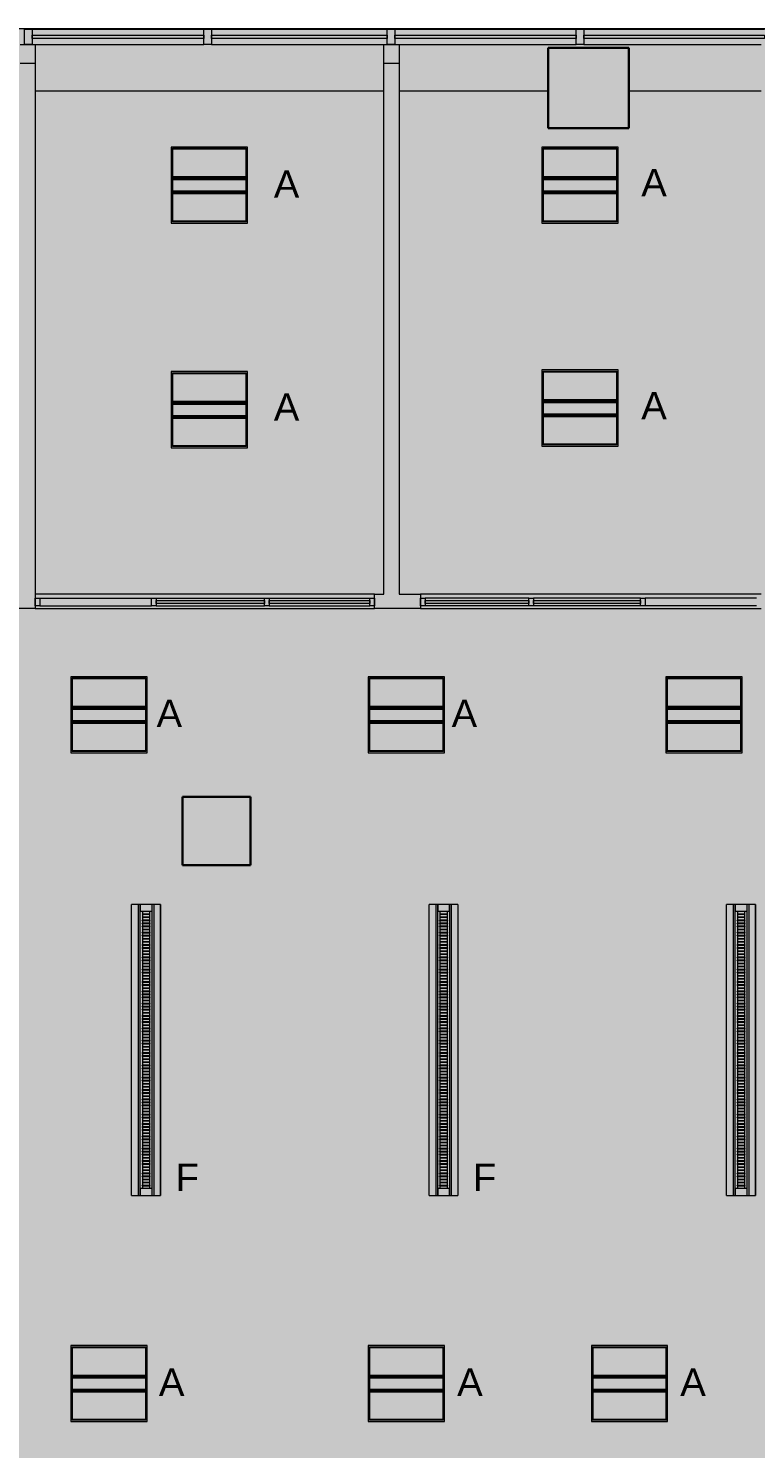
# Model space of a CAD drawing. Header units: inches. Extents: x -1196 to 1003, y -7097 to -4899.
# Drawn here: x -516.8 to -282.1, y -5357.7 to -4899 of the extents above; entities that cross this region are included whole.
import ezdxf

# ---------------------------------------------------------------- set-up
doc = ezdxf.new("R2010")
doc.units = ezdxf.units.IN
doc.header["$MEASUREMENT"] = 0
for name, color, linetype, lineweight in [('A-CLNG', 13, 'Continuous', 13), ('A-DETL-GENF', 92, 'Continuous', 9), ('A-FLOR', 192, 'Continuous', 13), ('A-GLAZ-CURT', 52, 'Continuous', 9), ('A-GLAZ-CWMG', 51, 'Continuous', 9), ('A-WALL', 113, 'Continuous', 9), ('E-LITE-EQPM', 33, 'Continuous', 9), ('E-LITE-EQPM-IDEN', 33, 'Continuous', 9), ('S-COLS', 52, 'Continuous', 9)]:
    doc.layers.add(name, color=color, linetype=linetype, lineweight=lineweight)
doc.styles.add('Arial', font='arial.ttf', dxfattribs={"height": 8.851796})

# ---------------------------------------------------------------- blocks, each defined once
blk = doc.blocks.new('Concrete-Rectangular-Column - 24 X 24-5087837-FIRST FLOOR RCP')
at = {"layer": 'S-COLS', "lineweight": 30}
for p, q in [((-11, 11), (11, 11)), ((-11, -11), (-11, 11)), ((11, 11), (11, -11)), ((11, -11), (-11, -11))]:
    blk.add_line(p, q, dxfattribs=at)
blk = doc.blocks.new('Concrete-Rectangular-Column - 24 X 22-5089889-FIRST FLOOR RCP')
at = {"layer": 'S-COLS', "lineweight": 30}
for p, q in [((-13, 13), (13, 13)), ((-13, -13), (-13, 13)), ((13, 13), (13, -13)), ((13, -13), (-13, -13))]:
    blk.add_line(p, q, dxfattribs=at)
blk = doc.blocks.new('System Panel - Glazed-5271097-FIRST FLOOR RCP')
at = {"layer": 'A-GLAZ-CURT', "lineweight": 13}
for p, q in [((-27.68, -0.5), (-27.68, 0.5)), ((-27.68, 0.5), (27.68, 0.5)), ((27.68, 0.5), (27.68, -0.5)), ((27.68, -0.5), (-27.68, -0.5))]:
    blk.add_line(p, q, dxfattribs=at)
blk = doc.blocks.new('System Panel - Glazed-5271098-FIRST FLOOR RCP')
at = {"layer": 'A-GLAZ-CURT', "lineweight": 13}
for p, q in [((-28.32, -0.5), (-28.32, 0.5)), ((-28.32, 0.5), (28.32, 0.5)), ((28.32, 0.5), (28.32, -0.5)), ((28.32, -0.5), (-28.32, -0.5))]:
    blk.add_line(p, q, dxfattribs=at)
blk = doc.blocks.new('Rectangular Mullion - 2_5_ x 5_ rectangular-4899315-FIRST FLOOR RCP')
at = {"layer": 'A-GLAZ-CWMG'}
for p, q in [((-515.53, -4899.28), (-460.16, -4899.28)), ((-514.6, -4904.28), (-460.16, -4904.28))]:
    blk.add_line(p, q, dxfattribs=at)
blk = doc.blocks.new('System Panel - Glazed-5271094-FIRST FLOOR RCP')
at = {"layer": 'A-GLAZ-CURT', "lineweight": 13}
for p, q in [((-29.25, -0.5), (-29.25, 0.5)), ((-29.25, 0.5), (29.25, 0.5)), ((29.25, 0.5), (29.25, -0.5)), ((29.25, -0.5), (-29.25, -0.5))]:
    blk.add_line(p, q, dxfattribs=at)
blk = doc.blocks.new('Rectangular Mullion - 2_5_ x 5_ rectangular-4899317-FIRST FLOOR RCP')
at = {"layer": 'A-GLAZ-CWMG'}
for p, q in [((-457.66, -4899.28), (-401.01, -4899.28)), ((-457.66, -4904.28), (-402.03, -4904.28))]:
    blk.add_line(p, q, dxfattribs=at)
blk = doc.blocks.new('System Panel - Glazed-5271095-FIRST FLOOR RCP')
at = {"layer": 'A-GLAZ-CURT', "lineweight": 13}
for p, q in [((-29.125, -0.5), (-29.125, 0.5)), ((-29.125, 0.5), (29.125, 0.5)), ((29.125, 0.5), (29.125, -0.5)), ((29.125, -0.5), (-29.125, -0.5))]:
    blk.add_line(p, q, dxfattribs=at)
blk = doc.blocks.new('Rectangular Mullion - 2_5_ x 5_ rectangular-V18-FIRST FLOOR RCP')
at = {"layer": 'A-GLAZ-CWMG'}
for p, q in [((-398.51, -4899.28), (-340.01, -4899.28)), ((-397.15, -4904.28), (-340.01, -4904.28))]:
    blk.add_line(p, q, dxfattribs=at)
blk = doc.blocks.new('Rectangular Mullion - 2_5_ x 5_ rectangular-V19-FIRST FLOOR RCP')
at = {"layer": 'A-GLAZ-CWMG'}
for p, q in [((-337.51, -4899.28), (-279.26, -4899.28)), ((-337.51, -4904.28), (-280.29, -4904.28))]:
    blk.add_line(p, q, dxfattribs=at)
blk = doc.blocks.new('Rectangular Mullion - 2_5_ x 5_ rectangular-5269403-FIRST FLOOR RCP')
at = {"layer": 'A-GLAZ-CWMG', "lineweight": 20}
for p, q in [((1.25, 2.5), (-1.25, 2.5)), ((-1.25, 2.5), (-1.25, -2.5)), ((1.25, -2.5), (1.25, 2.5)), ((-1.25, -2.5), (1.25, -2.5))]:
    blk.add_line(p, q, dxfattribs=at)
blk = doc.blocks.new('System Panel - Glazed-5262812-FIRST FLOOR RCP')
at = {"layer": 'A-GLAZ-CURT', "lineweight": 13}
for p, q in [((-17.25, -0.5), (-17.25, 0.5)), ((-17.25, 0.5), (17.25, 0.5)), ((17.25, 0.5), (17.25, -0.5)), ((17.25, -0.5), (-17.25, -0.5))]:
    blk.add_line(p, q, dxfattribs=at)
blk = doc.blocks.new('System Panel - Glazed-4926769-FIRST FLOOR RCP')
at = {"layer": 'A-GLAZ-CURT', "lineweight": 13}
for p, q in [((-16.75, -0.5), (-16.75, 0.5)), ((-16.75, 0.5), (16.75, 0.5)), ((16.75, 0.5), (16.75, -0.5)), ((16.75, -0.5), (-16.75, -0.5))]:
    blk.add_line(p, q, dxfattribs=at)
blk = doc.blocks.new('Rectangular Mullion - 1_5_ x 2_5_ rectangular-5299765-FIRST FLOOR RCP')
at = {"layer": 'A-GLAZ-CWMG', "lineweight": 20}
for p, q in [((0.75, 1.25), (-0.75, 1.25)), ((-0.75, 1.25), (-0.75, -1.25)), ((0.75, -1.25), (0.75, 1.25)), ((-0.75, -1.25), (0.75, -1.25))]:
    blk.add_line(p, q, dxfattribs=at)
blk = doc.blocks.new('Rectangular Mullion - 1_5_ x 2_5_ rectangular-4926765-FIRST FLOOR RCP')
at = {"layer": 'A-GLAZ-CWMG'}
for p, q in [((-355.29, -5083.05), (-388.79, -5083.05)), ((-355.29, -5085.55), (-388.79, -5085.55))]:
    blk.add_line(p, q, dxfattribs=at)
blk = doc.blocks.new('Rectangular Mullion - 1_5_ x 2_5_ rectangular-4944608-FIRST FLOOR RCP')
at = {"layer": 'A-GLAZ-CWMG'}
for p, q in [((-319.29, -5083.05), (-353.79, -5083.05)), ((-319.29, -5085.55), (-353.79, -5085.55))]:
    blk.add_line(p, q, dxfattribs=at)
blk = doc.blocks.new('Rectangular Mullion - 1_5_ x 2_5_ rectangular-5258732-FIRST FLOOR RCP')
at = {"layer": 'A-GLAZ-CWMG'}
for p, q in [((-281.79, -5083.05), (-317.79, -5083.05)), ((-281.79, -5085.55), (-317.79, -5085.55))]:
    blk.add_line(p, q, dxfattribs=at)
blk = doc.blocks.new('Rectangular Mullion - 1_5_ x 2_5_ rectangular-5299768-FIRST FLOOR RCP')
at = {"layer": 'A-GLAZ-CWMG', "lineweight": 20}
for p, q in [((0, 1.25), (-1.5, 1.25)), ((-1.5, 1.25), (-1.5, -1.25)), ((0, -1.25), (0, 1.25)), ((-1.5, -1.25), (0, -1.25))]:
    blk.add_line(p, q, dxfattribs=at)
blk = doc.blocks.new('System Panel - Glazed-5262893-FIRST FLOOR RCP')
at = {"layer": 'A-GLAZ-CURT', "lineweight": 13}
for p, q in [((-17.5, -0.5), (-17.5, 0.5)), ((-17.5, 0.5), (17.5, 0.5)), ((17.5, 0.5), (17.5, -0.5)), ((17.5, -0.5), (-17.5, -0.5))]:
    blk.add_line(p, q, dxfattribs=at)
blk = doc.blocks.new('System Panel - Glazed-4931977-FIRST FLOOR RCP')
at = {"layer": 'A-GLAZ-CURT', "lineweight": 13}
for p, q in [((-16.25, -0.5), (-16.25, 0.5)), ((-16.25, 0.5), (16.25, 0.5)), ((16.25, 0.5), (16.25, -0.5)), ((16.25, -0.5), (-16.25, -0.5))]:
    blk.add_line(p, q, dxfattribs=at)
blk = doc.blocks.new('Rectangular Mullion - 1_5_ x 2_5_ rectangular-5299773-FIRST FLOOR RCP')
at = {"layer": 'A-GLAZ-CWMG', "lineweight": 20}
for p, q in [((-1.5, 1.25), (0, 1.25)), ((-1.5, -1.25), (-1.5, 1.25)), ((0, 1.25), (0, -1.25)), ((0, -1.25), (-1.5, -1.25))]:
    blk.add_line(p, q, dxfattribs=at)
blk = doc.blocks.new('Rectangular Mullion - 1_5_ x 2_5_ rectangular-5299771-FIRST FLOOR RCP')
at = {"layer": 'A-GLAZ-CWMG', "lineweight": 20}
for p, q in [((0.75, 1.25), (-0.75, 1.25)), ((-0.75, 1.25), (-0.75, -1.25)), ((0.75, -1.25), (0.75, 1.25)), ((-0.75, -1.25), (0.75, -1.25))]:
    blk.add_line(p, q, dxfattribs=at)
blk = doc.blocks.new('Rectangular Mullion - 1_5_ x 2_5_ rectangular-4931972-FIRST FLOOR RCP')
at = {"layer": 'A-GLAZ-CWMG'}
for p, q in [((-439.1, -5083.05), (-406.6, -5083.05)), ((-439.1, -5085.55), (-406.6, -5085.55))]:
    blk.add_line(p, q, dxfattribs=at)
blk = doc.blocks.new('Rectangular Mullion - 1_5_ x 2_5_ rectangular-5262890-FIRST FLOOR RCP')
at = {"layer": 'A-GLAZ-CWMG'}
for p, q in [((-475.6, -5083.05), (-440.6, -5083.05)), ((-475.6, -5085.55), (-440.6, -5085.55))]:
    blk.add_line(p, q, dxfattribs=at)
blk = doc.blocks.new('Rectangular Mullion - 1_5_ x 2_5_ rectangular-5258935-FIRST FLOOR RCP')
at = {"layer": 'A-GLAZ-CWMG'}
for p, q in [((-513.1, -5083.05), (-477.1, -5083.05)), ((-513.1, -5085.55), (-477.1, -5085.55))]:
    blk.add_line(p, q, dxfattribs=at)
blk = doc.blocks.new('Rectangular Mullion - 1_5_ x 2_5_ rectangular-5299774-FIRST FLOOR RCP')
at = {"layer": 'A-GLAZ-CWMG', "lineweight": 20}
for p, q in [((0, 1.25), (-1.5, 1.25)), ((-1.5, 1.25), (-1.5, -1.25)), ((0, -1.25), (0, 1.25)), ((-1.5, -1.25), (0, -1.25))]:
    blk.add_line(p, q, dxfattribs=at)
blk = doc.blocks.new('L-Recessed-Axis-Plano - 2 X 2-4550865-FIRST FLOOR RCP')
at = {"layer": 'E-LITE-EQPM'}
for p, q in [((11.91, 11.87), (-11.91, 11.87)), ((-11.91, 11.87), (-11.91, -11.88)), ((-11.88, -11.56), (-11.88, 11.56)), ((-11.88, 11.56), (11.87, 11.56)), ((11.87, 11.56), (11.87, -11.56)), ((11.91, -11.88), (11.91, 11.87)), ((-11.88, 2.74), (11.87, 2.74)), ((11.87, 2.51), (-11.88, 2.51)), ((-11.88, 2.3), (11.87, 2.3)), ((-11.88, 2.2), (11.87, 2.2)), ((-11.88, 1.83), (11.87, 1.83)), ((-11.88, -1.83), (11.87, -1.83)), ((-11.88, -2.2), (11.87, -2.2)), ((-11.88, -2.3), (11.87, -2.3)), ((-11.88, -2.51), (11.87, -2.51)), ((-11.88, -2.74), (11.87, -2.74)), ((-11.91, -11.88), (11.91, -11.88)), ((11.87, -11.56), (-11.88, -11.56))]:
    blk.add_line(p, q, dxfattribs=at)
blk = doc.blocks.new('L-Pendant-Axis-LT-Louver - L-Pendant-Axis-LT-Louver 2-5087436-FIRST FLOOR RCP')
at = {"layer": 'E-LITE-EQPM'}
for p, q in [((47, 4.64), (-47, 4.64)), ((-47, 4.59), (-47, 4.64)), ((-47, 2.49), (-47, 4.59)), ((47, 4.64), (47, 4.59)), ((47, 4.59), (47, 2.49)), ((-47, 1.88), (-47, 2.49)), ((-47, 2.49), (47, 2.49)), ((47, 1.88), (-47, 1.88)), ((-47, -1.85), (-47, 1.85)), ((-47, 1.85), (-44.78, 1.85)), ((-44.78, 1.85), (-44.78, 1.8)), ((-44.78, 1.8), (-44.78, 1.83)), ((-44.78, 1.72), (-44.78, 1.8)), ((-44.78, 1.72), (-44.78, -1.72)), ((-44.78, 1.15), (-43.88, 1.15)), ((-43.88, -1.27), (-43.88, 1.27)), ((-43.82, 1.27), (-43.88, 1.27)), ((-43.82, 1.27), (-43.82, -1.27)), ((-43.82, 1.15), (-42.89, 1.15)), ((-42.89, -1.27), (-42.89, 1.27)), ((-42.82, 1.27), (-42.89, 1.27)), ((-42.82, 1.27), (-42.82, -1.27)), ((-42.82, 1.15), (-41.89, 1.15)), ((-41.89, -1.27), (-41.89, 1.27)), ((-41.83, 1.27), (-41.89, 1.27)), ((-41.83, 1.27), (-41.83, -1.27)), ((-41.83, 1.15), (-40.89, 1.15)), ((-40.89, -1.27), (-40.89, 1.27)), ((-40.83, 1.27), (-40.89, 1.27)), ((-40.83, 1.27), (-40.83, -1.27)), ((-40.83, 1.15), (-39.9, 1.15)), ((-39.9, -1.27), (-39.9, 1.27)), ((-39.83, 1.27), (-39.9, 1.27)), ((-39.83, 1.27), (-39.83, -1.27)), ((-39.83, 1.15), (-38.9, 1.15)), ((-38.9, -1.27), (-38.9, 1.27)), ((-38.84, 1.27), (-38.9, 1.27)), ((-38.84, 1.27), (-38.84, -1.27)), ((-38.84, 1.15), (-37.9, 1.15)), ((-37.9, -1.27), (-37.9, 1.27)), ((-37.84, 1.27), (-37.9, 1.27)), ((-37.84, 1.27), (-37.84, -1.27)), ((-37.84, 1.15), (-36.91, 1.15)), ((-36.91, -1.27), (-36.91, 1.27)), ((-36.84, 1.27), (-36.91, 1.27)), ((-36.84, 1.27), (-36.84, -1.27)), ((-36.84, 1.15), (-35.91, 1.15)), ((-35.91, -1.27), (-35.91, 1.27)), ((-35.85, 1.27), (-35.91, 1.27)), ((-35.85, 1.27), (-35.85, -1.27)), ((-35.85, 1.15), (-34.91, 1.15)), ((-34.91, -1.27), (-34.91, 1.27)), ((-34.85, 1.27), (-34.91, 1.27)), ((-34.85, 1.27), (-34.85, -1.27)), ((-34.85, 1.15), (-33.92, 1.15)), ((-33.92, -1.27), (-33.92, 1.27)), ((-33.85, 1.27), (-33.92, 1.27)), ((-33.85, 1.27), (-33.85, -1.27)), ((-33.85, 1.15), (-32.92, 1.15)), ((-32.92, -1.27), (-32.92, 1.27)), ((-32.86, 1.27), (-32.92, 1.27)), ((-32.86, 1.27), (-32.86, -1.27)), ((-32.86, 1.15), (-31.92, 1.15)), ((-31.92, -1.27), (-31.92, 1.27)), ((-31.86, 1.27), (-31.92, 1.27)), ((-31.86, 1.27), (-31.86, -1.27)), ((-31.86, 1.15), (-30.93, 1.15)), ((-30.93, -1.27), (-30.93, 1.27)), ((-30.86, 1.27), (-30.93, 1.27)), ((-30.86, 1.27), (-30.86, -1.27)), ((-30.86, 1.15), (-29.93, 1.15)), ((-29.93, -1.27), (-29.93, 1.27)), ((-29.87, 1.27), (-29.93, 1.27)), ((-29.87, 1.27), (-29.87, -1.27)), ((-29.87, 1.15), (-28.93, 1.15)), ((-28.93, -1.27), (-28.93, 1.27)), ((-28.87, 1.27), (-28.93, 1.27)), ((-28.87, 1.27), (-28.87, -1.27)), ((-28.87, 1.15), (-27.94, 1.15)), ((-27.94, -1.27), (-27.94, 1.27)), ((-27.87, 1.27), (-27.94, 1.27)), ((-27.87, 1.27), (-27.87, -1.27)), ((-27.87, 1.15), (-26.94, 1.15)), ((-26.94, -1.27), (-26.94, 1.27)), ((-26.88, 1.27), (-26.94, 1.27)), ((-26.88, 1.27), (-26.88, -1.27)), ((-26.88, 1.15), (-25.94, 1.15)), ((-25.94, -1.27), (-25.94, 1.27)), ((-25.88, 1.27), (-25.94, 1.27)), ((-25.88, 1.27), (-25.88, -1.27)), ((-25.88, 1.15), (-24.95, 1.15)), ((-24.95, -1.27), (-24.95, 1.27)), ((-24.88, 1.27), (-24.95, 1.27)), ((-24.88, 1.27), (-24.88, -1.27)), ((-24.88, 1.15), (-23.95, 1.15)), ((-23.95, -1.27), (-23.95, 1.27)), ((-23.89, 1.27), (-23.95, 1.27)), ((-23.89, 1.27), (-23.89, -1.27)), ((-23.89, 1.15), (-22.95, 1.15)), ((-22.95, -1.27), (-22.95, 1.27)), ((-22.89, 1.27), (-22.95, 1.27)), ((-22.89, 1.27), (-22.89, -1.27)), ((-22.89, 1.15), (-21.96, 1.15)), ((-21.96, -1.27), (-21.96, 1.27)), ((-21.89, 1.27), (-21.96, 1.27)), ((-21.89, 1.27), (-21.89, -1.27)), ((-21.89, 1.15), (-20.96, 1.15)), ((-20.96, -1.27), (-20.96, 1.27)), ((-20.9, 1.27), (-20.96, 1.27)), ((-20.9, 1.27), (-20.9, -1.27)), ((-20.9, 1.15), (-19.96, 1.15)), ((-19.96, -1.27), (-19.96, 1.27)), ((-19.9, 1.27), (-19.96, 1.27)), ((-19.9, 1.27), (-19.9, -1.27)), ((-19.9, 1.15), (-18.97, 1.15)), ((-18.97, -1.27), (-18.97, 1.27)), ((-18.9, 1.27), (-18.97, 1.27)), ((-18.9, 1.27), (-18.9, -1.27)), ((-18.9, 1.15), (-17.97, 1.15)), ((-17.97, -1.27), (-17.97, 1.27)), ((-17.91, 1.27), (-17.97, 1.27)), ((-17.91, 1.27), (-17.91, -1.27)), ((-17.91, 1.15), (-16.97, 1.15)), ((-16.97, -1.27), (-16.97, 1.27)), ((-16.91, 1.27), (-16.97, 1.27)), ((-16.91, 1.27), (-16.91, -1.27)), ((-16.91, 1.15), (-15.98, 1.15)), ((-15.98, -1.27), (-15.98, 1.27)), ((-15.91, 1.27), (-15.98, 1.27)), ((-15.91, 1.27), (-15.91, -1.27)), ((-15.91, 1.15), (-14.98, 1.15)), ((-14.98, -1.27), (-14.98, 1.27)), ((-14.92, 1.27), (-14.98, 1.27)), ((-14.92, 1.27), (-14.92, -1.27)), ((-14.92, 1.15), (-13.98, 1.15)), ((-13.98, -1.27), (-13.98, 1.27)), ((-13.92, 1.27), (-13.98, 1.27)), ((-13.92, 1.27), (-13.92, -1.27)), ((-13.92, 1.15), (-12.99, 1.15)), ((-12.99, -1.27), (-12.99, 1.27)), ((-12.92, 1.27), (-12.99, 1.27)), ((-12.92, 1.27), (-12.92, -1.27)), ((-12.92, 1.15), (-11.99, 1.15)), ((-11.99, -1.27), (-11.99, 1.27)), ((-11.93, 1.27), (-11.99, 1.27)), ((-11.93, 1.27), (-11.93, -1.27)), ((-11.93, 1.15), (-10.99, 1.15)), ((-10.99, -1.27), (-10.99, 1.27)), ((-10.93, 1.27), (-10.99, 1.27)), ((-10.93, 1.27), (-10.93, -1.27)), ((-10.93, 1.15), (-10, 1.15)), ((-10, -1.27), (-10, 1.27)), ((-9.94, 1.27), (-10, 1.27)), ((-9.94, 1.27), (-9.94, -1.27)), ((-9.94, 1.15), (-9, 1.15)), ((-9, -1.27), (-9, 1.27)), ((-8.94, 1.27), (-9, 1.27)), ((-8.94, 1.27), (-8.94, -1.27)), ((-8.94, 1.15), (-8, 1.15)), ((-8, -1.27), (-8, 1.27)), ((-7.94, 1.27), (-8, 1.27)), ((-7.94, 1.27), (-7.94, -1.27)), ((-7.94, 1.15), (-7.01, 1.15)), ((-7.01, -1.27), (-7.01, 1.27)), ((-6.95, 1.27), (-7.01, 1.27)), ((-6.95, 1.27), (-6.95, -1.27)), ((-6.95, 1.15), (-6.01, 1.15)), ((-6.01, -1.27), (-6.01, 1.27)), ((-5.95, 1.27), (-6.01, 1.27)), ((-5.95, 1.27), (-5.95, -1.27)), ((-5.95, 1.15), (-5.01, 1.15)), ((-5.01, -1.27), (-5.01, 1.27)), ((-4.95, 1.27), (-5.01, 1.27)), ((-4.95, 1.27), (-4.95, -1.27)), ((-4.95, 1.15), (-4.02, 1.15)), ((-4.02, -1.27), (-4.02, 1.27)), ((-3.96, 1.27), (-4.02, 1.27)), ((-3.96, 1.27), (-3.96, -1.27)), ((-3.96, 1.15), (-3.02, 1.15)), ((-3.02, -1.27), (-3.02, 1.27)), ((-2.96, 1.27), (-3.02, 1.27)), ((-2.96, 1.27), (-2.96, -1.27)), ((-2.96, 1.15), (-2.02, 1.15)), ((-2.02, -1.27), (-2.02, 1.27)), ((-1.96, 1.27), (-2.02, 1.27)), ((-1.96, 1.27), (-1.96, -1.27)), ((-1.96, 1.15), (-1.03, 1.15)), ((-1.03, -1.27), (-1.03, 1.27)), ((-0.97, 1.27), (-1.03, 1.27)), ((-0.97, 1.27), (-0.97, -1.27)), ((-0.97, 1.15), (-0.03, 1.15)), ((-0.03, -1.27), (-0.03, 1.27)), ((0.03, 1.27), (-0.03, 1.27)), ((0.03, 1.27), (0.03, -1.27)), ((0.03, 1.15), (0.97, 1.15)), ((0.97, -1.27), (0.97, 1.27)), ((1.03, 1.27), (0.97, 1.27)), ((1.03, 1.27), (1.03, -1.27)), ((1.03, 1.15), (1.96, 1.15)), ((1.96, -1.27), (1.96, 1.27)), ((2.02, 1.27), (1.96, 1.27)), ((2.02, 1.27), (2.02, -1.27)), ((2.02, 1.15), (2.96, 1.15)), ((2.96, -1.27), (2.96, 1.27)), ((3.02, 1.27), (2.96, 1.27)), ((3.02, 1.27), (3.02, -1.27)), ((3.02, 1.15), (3.96, 1.15)), ((3.96, -1.27), (3.96, 1.27)), ((4.02, 1.27), (3.96, 1.27)), ((4.02, 1.27), (4.02, -1.27)), ((4.02, 1.15), (4.95, 1.15)), ((4.95, -1.27), (4.95, 1.27)), ((5.01, 1.27), (4.95, 1.27)), ((5.01, 1.27), (5.01, -1.27)), ((5.01, 1.15), (5.95, 1.15)), ((5.95, -1.27), (5.95, 1.27)), ((6.01, 1.27), (5.95, 1.27)), ((6.01, 1.27), (6.01, -1.27)), ((6.01, 1.15), (6.95, 1.15)), ((6.95, -1.27), (6.95, 1.27)), ((7.01, 1.27), (6.95, 1.27)), ((7.01, 1.27), (7.01, -1.27)), ((7.01, 1.15), (7.94, 1.15)), ((7.94, -1.27), (7.94, 1.27)), ((8, 1.27), (7.94, 1.27)), ((8, 1.27), (8, -1.27)), ((8, 1.15), (8.94, 1.15)), ((8.94, -1.27), (8.94, 1.27)), ((9, 1.27), (8.94, 1.27)), ((9, 1.27), (9, -1.27)), ((9, 1.15), (9.94, 1.15)), ((9.94, -1.27), (9.94, 1.27)), ((10, 1.27), (9.94, 1.27)), ((10, 1.27), (10, -1.27)), ((10, 1.15), (10.93, 1.15)), ((10.93, -1.27), (10.93, 1.27)), ((10.99, 1.27), (10.93, 1.27)), ((10.99, 1.27), (10.99, -1.27)), ((10.99, 1.15), (11.93, 1.15)), ((11.93, -1.27), (11.93, 1.27)), ((11.99, 1.27), (11.93, 1.27)), ((11.99, 1.27), (11.99, -1.27)), ((11.99, 1.15), (12.92, 1.15)), ((12.92, -1.27), (12.92, 1.27)), ((12.99, 1.27), (12.92, 1.27)), ((12.99, 1.27), (12.99, -1.27)), ((12.99, 1.15), (13.92, 1.15)), ((13.92, -1.27), (13.92, 1.27)), ((13.98, 1.27), (13.92, 1.27)), ((13.98, 1.27), (13.98, -1.27)), ((13.98, 1.15), (14.92, 1.15)), ((14.92, -1.27), (14.92, 1.27)), ((14.98, 1.27), (14.92, 1.27)), ((14.98, 1.27), (14.98, -1.27)), ((14.98, 1.15), (15.91, 1.15)), ((15.91, -1.27), (15.91, 1.27)), ((15.98, 1.27), (15.91, 1.27)), ((15.98, 1.27), (15.98, -1.27)), ((15.98, 1.15), (16.91, 1.15)), ((16.91, -1.27), (16.91, 1.27)), ((16.97, 1.27), (16.91, 1.27)), ((16.97, 1.27), (16.97, -1.27)), ((16.97, 1.15), (17.91, 1.15)), ((17.91, -1.27), (17.91, 1.27)), ((17.97, 1.27), (17.91, 1.27)), ((17.97, 1.27), (17.97, -1.27)), ((17.97, 1.15), (18.9, 1.15)), ((18.9, -1.27), (18.9, 1.27)), ((18.97, 1.27), (18.9, 1.27)), ((18.97, 1.27), (18.97, -1.27)), ((18.97, 1.15), (19.9, 1.15)), ((19.9, -1.27), (19.9, 1.27)), ((19.96, 1.27), (19.9, 1.27)), ((19.96, 1.27), (19.96, -1.27)), ((19.96, 1.15), (20.9, 1.15)), ((20.9, -1.27), (20.9, 1.27)), ((20.96, 1.27), (20.9, 1.27)), ((20.96, 1.27), (20.96, -1.27)), ((20.96, 1.15), (21.89, 1.15)), ((21.89, -1.27), (21.89, 1.27)), ((21.96, 1.27), (21.89, 1.27)), ((21.96, 1.27), (21.96, -1.27)), ((21.96, 1.15), (22.89, 1.15)), ((22.89, -1.27), (22.89, 1.27)), ((22.95, 1.27), (22.89, 1.27)), ((22.95, 1.27), (22.95, -1.27)), ((22.95, 1.15), (23.89, 1.15)), ((23.89, -1.27), (23.89, 1.27)), ((23.95, 1.27), (23.89, 1.27)), ((23.95, 1.27), (23.95, -1.27)), ((23.95, 1.15), (24.88, 1.15)), ((24.88, -1.27), (24.88, 1.27)), ((24.95, 1.27), (24.88, 1.27)), ((24.95, 1.27), (24.95, -1.27)), ((24.95, 1.15), (25.88, 1.15)), ((25.88, -1.27), (25.88, 1.27)), ((25.94, 1.27), (25.88, 1.27)), ((25.94, 1.27), (25.94, -1.27)), ((25.94, 1.15), (26.88, 1.15)), ((26.88, -1.27), (26.88, 1.27)), ((26.94, 1.27), (26.88, 1.27)), ((26.94, 1.27), (26.94, -1.27)), ((26.94, 1.15), (27.87, 1.15)), ((27.87, -1.27), (27.87, 1.27)), ((27.94, 1.27), (27.87, 1.27)), ((27.94, 1.27), (27.94, -1.27)), ((27.94, 1.15), (28.87, 1.15)), ((28.87, -1.27), (28.87, 1.27)), ((28.93, 1.27), (28.87, 1.27)), ((28.93, 1.27), (28.93, -1.27)), ((28.93, 1.15), (29.87, 1.15)), ((29.87, -1.27), (29.87, 1.27)), ((29.93, 1.27), (29.87, 1.27)), ((29.93, 1.27), (29.93, -1.27)), ((29.93, 1.15), (30.86, 1.15)), ((30.86, -1.27), (30.86, 1.27)), ((30.93, 1.27), (30.86, 1.27)), ((30.93, 1.27), (30.93, -1.27)), ((30.93, 1.15), (31.86, 1.15)), ((31.86, -1.27), (31.86, 1.27)), ((31.92, 1.27), (31.86, 1.27)), ((31.92, 1.27), (31.92, -1.27)), ((31.92, 1.15), (32.86, 1.15)), ((32.86, -1.27), (32.86, 1.27)), ((32.92, 1.27), (32.86, 1.27)), ((32.92, 1.27), (32.92, -1.27)), ((32.92, 1.15), (33.85, 1.15)), ((33.85, -1.27), (33.85, 1.27)), ((33.92, 1.27), (33.85, 1.27)), ((33.92, 1.27), (33.92, -1.27)), ((33.92, 1.15), (34.85, 1.15)), ((34.85, -1.27), (34.85, 1.27)), ((34.91, 1.27), (34.85, 1.27)), ((34.91, 1.27), (34.91, -1.27)), ((34.91, 1.15), (35.85, 1.15)), ((35.85, -1.27), (35.85, 1.27)), ((35.91, 1.27), (35.85, 1.27)), ((35.91, 1.27), (35.91, -1.27)), ((35.91, 1.15), (36.84, 1.15)), ((36.84, -1.27), (36.84, 1.27)), ((36.91, 1.27), (36.84, 1.27)), ((36.91, 1.27), (36.91, -1.27)), ((36.91, 1.15), (37.84, 1.15)), ((37.84, -1.27), (37.84, 1.27)), ((37.9, 1.27), (37.84, 1.27)), ((37.9, 1.27), (37.9, -1.27)), ((37.9, 1.15), (38.84, 1.15)), ((38.84, -1.27), (38.84, 1.27)), ((38.9, 1.27), (38.84, 1.27)), ((38.9, 1.27), (38.9, -1.27)), ((38.9, 1.15), (39.83, 1.15)), ((39.83, -1.27), (39.83, 1.27)), ((39.9, 1.27), (39.83, 1.27)), ((39.9, 1.27), (39.9, -1.27)), ((39.9, 1.15), (40.83, 1.15)), ((40.83, -1.27), (40.83, 1.27)), ((40.89, 1.27), (40.83, 1.27)), ((40.89, 1.27), (40.89, -1.27)), ((40.89, 1.15), (41.83, 1.15)), ((41.83, -1.27), (41.83, 1.27)), ((41.89, 1.27), (41.83, 1.27)), ((41.89, 1.27), (41.89, -1.27)), ((41.89, 1.15), (42.82, 1.15)), ((42.82, -1.27), (42.82, 1.27)), ((42.89, 1.27), (42.82, 1.27)), ((42.89, 1.27), (42.89, -1.27)), ((42.89, 1.15), (43.82, 1.15)), ((43.82, -1.27), (43.82, 1.27)), ((43.88, 1.27), (43.82, 1.27)), ((43.88, 1.27), (43.88, -1.27)), ((43.88, 1.15), (44.78, 1.15)), ((44.78, 1.8), (44.78, 1.85)), ((44.78, 1.85), (47, 1.85)), ((44.78, 1.83), (44.78, 1.8)), ((44.78, 1.8), (44.78, 1.72)), ((44.78, -1.72), (44.78, 1.72)), ((47, 2.49), (47, 1.88)), ((47, 1.85), (47, -1.85)), ((-47, -1.85), (-44.78, -1.85)), ((-47, -2.49), (-47, -1.88)), ((-47, -1.88), (47, -1.88)), ((-47, -4.6), (-47, -2.49)), ((-47, -2.49), (47, -2.49)), ((-44.78, -1.15), (-43.88, -1.15)), ((-44.78, -1.8), (-44.78, -1.72)), ((-44.78, -1.8), (-44.78, -1.85)), ((-44.78, -1.83), (-44.78, -1.8)), ((-43.88, -1.27), (-43.82, -1.27)), ((-43.82, -1.15), (-42.89, -1.15)), ((-42.89, -1.27), (-42.82, -1.27)), ((-42.82, -1.15), (-41.89, -1.15)), ((-41.89, -1.27), (-41.83, -1.27)), ((-41.83, -1.15), (-40.89, -1.15)), ((-40.89, -1.27), (-40.83, -1.27)), ((-40.83, -1.15), (-39.9, -1.15)), ((-39.9, -1.27), (-39.83, -1.27)), ((-39.83, -1.15), (-38.9, -1.15)), ((-38.9, -1.27), (-38.84, -1.27)), ((-38.84, -1.15), (-37.9, -1.15)), ((-37.9, -1.27), (-37.84, -1.27)), ((-37.84, -1.15), (-36.91, -1.15)), ((-36.91, -1.27), (-36.84, -1.27)), ((-36.84, -1.15), (-35.91, -1.15)), ((-35.91, -1.27), (-35.85, -1.27)), ((-35.85, -1.15), (-34.91, -1.15)), ((-34.91, -1.27), (-34.85, -1.27)), ((-34.85, -1.15), (-33.92, -1.15)), ((-33.92, -1.27), (-33.85, -1.27)), ((-33.85, -1.15), (-32.92, -1.15)), ((-32.92, -1.27), (-32.86, -1.27)), ((-32.86, -1.15), (-31.92, -1.15)), ((-31.92, -1.27), (-31.86, -1.27)), ((-31.86, -1.15), (-30.93, -1.15)), ((-30.93, -1.27), (-30.86, -1.27)), ((-30.86, -1.15), (-29.93, -1.15)), ((-29.93, -1.27), (-29.87, -1.27)), ((-29.87, -1.15), (-28.93, -1.15)), ((-28.93, -1.27), (-28.87, -1.27)), ((-28.87, -1.15), (-27.94, -1.15)), ((-27.94, -1.27), (-27.87, -1.27)), ((-27.87, -1.15), (-26.94, -1.15)), ((-26.94, -1.27), (-26.88, -1.27)), ((-26.88, -1.15), (-25.94, -1.15)), ((-25.94, -1.27), (-25.88, -1.27)), ((-25.88, -1.15), (-24.95, -1.15)), ((-24.95, -1.27), (-24.88, -1.27)), ((-24.88, -1.15), (-23.95, -1.15)), ((-23.95, -1.27), (-23.89, -1.27)), ((-23.89, -1.15), (-22.95, -1.15)), ((-22.95, -1.27), (-22.89, -1.27)), ((-22.89, -1.15), (-21.96, -1.15)), ((-21.96, -1.27), (-21.89, -1.27)), ((-21.89, -1.15), (-20.96, -1.15)), ((-20.96, -1.27), (-20.9, -1.27)), ((-20.9, -1.15), (-19.96, -1.15)), ((-19.96, -1.27), (-19.9, -1.27)), ((-19.9, -1.15), (-18.97, -1.15)), ((-18.97, -1.27), (-18.9, -1.27)), ((-18.9, -1.15), (-17.97, -1.15)), ((-17.97, -1.27), (-17.91, -1.27)), ((-17.91, -1.15), (-16.97, -1.15)), ((-16.97, -1.27), (-16.91, -1.27)), ((-16.91, -1.15), (-15.98, -1.15)), ((-15.98, -1.27), (-15.91, -1.27)), ((-15.91, -1.15), (-14.98, -1.15)), ((-14.98, -1.27), (-14.92, -1.27)), ((-14.92, -1.15), (-13.98, -1.15)), ((-13.98, -1.27), (-13.92, -1.27)), ((-13.92, -1.15), (-12.99, -1.15)), ((-12.99, -1.27), (-12.92, -1.27)), ((-12.92, -1.15), (-11.99, -1.15)), ((-11.99, -1.27), (-11.93, -1.27)), ((-11.93, -1.15), (-10.99, -1.15)), ((-10.99, -1.27), (-10.93, -1.27)), ((-10.93, -1.15), (-10, -1.15)), ((-10, -1.27), (-9.94, -1.27)), ((-9.94, -1.15), (-9, -1.15)), ((-9, -1.27), (-8.94, -1.27)), ((-8.94, -1.15), (-8, -1.15)), ((-8, -1.27), (-7.94, -1.27)), ((-7.94, -1.15), (-7.01, -1.15)), ((-7.01, -1.27), (-6.95, -1.27)), ((-6.95, -1.15), (-6.01, -1.15)), ((-6.01, -1.27), (-5.95, -1.27)), ((-5.95, -1.15), (-5.01, -1.15)), ((-5.01, -1.27), (-4.95, -1.27)), ((-4.95, -1.15), (-4.02, -1.15)), ((-4.02, -1.27), (-3.96, -1.27)), ((-3.96, -1.15), (-3.02, -1.15)), ((-3.02, -1.27), (-2.96, -1.27)), ((-2.96, -1.15), (-2.02, -1.15)), ((-2.02, -1.27), (-1.96, -1.27)), ((-1.96, -1.15), (-1.03, -1.15)), ((-1.03, -1.27), (-0.97, -1.27)), ((-0.97, -1.15), (-0.03, -1.15)), ((-0.03, -1.27), (0.03, -1.27)), ((0.03, -1.15), (0.97, -1.15)), ((0.97, -1.27), (1.03, -1.27)), ((1.03, -1.15), (1.96, -1.15)), ((1.96, -1.27), (2.02, -1.27)), ((2.02, -1.15), (2.96, -1.15)), ((2.96, -1.27), (3.02, -1.27)), ((3.02, -1.15), (3.96, -1.15)), ((3.96, -1.27), (4.02, -1.27)), ((4.02, -1.15), (4.95, -1.15)), ((4.95, -1.27), (5.01, -1.27)), ((5.01, -1.15), (5.95, -1.15)), ((5.95, -1.27), (6.01, -1.27)), ((6.01, -1.15), (6.95, -1.15)), ((6.95, -1.27), (7.01, -1.27)), ((7.01, -1.15), (7.94, -1.15)), ((7.94, -1.27), (8, -1.27)), ((8, -1.15), (8.94, -1.15)), ((8.94, -1.27), (9, -1.27)), ((9, -1.15), (9.94, -1.15)), ((9.94, -1.27), (10, -1.27)), ((10, -1.15), (10.93, -1.15)), ((10.93, -1.27), (10.99, -1.27)), ((10.99, -1.15), (11.93, -1.15)), ((11.93, -1.27), (11.99, -1.27)), ((11.99, -1.15), (12.92, -1.15)), ((12.92, -1.27), (12.99, -1.27)), ((12.99, -1.15), (13.92, -1.15)), ((13.92, -1.27), (13.98, -1.27)), ((13.98, -1.15), (14.92, -1.15)), ((14.92, -1.27), (14.98, -1.27)), ((14.98, -1.15), (15.91, -1.15)), ((15.91, -1.27), (15.98, -1.27)), ((15.98, -1.15), (16.91, -1.15)), ((16.91, -1.27), (16.97, -1.27)), ((16.97, -1.15), (17.91, -1.15)), ((17.91, -1.27), (17.97, -1.27)), ((17.97, -1.15), (18.9, -1.15)), ((18.9, -1.27), (18.97, -1.27)), ((18.97, -1.15), (19.9, -1.15)), ((19.9, -1.27), (19.96, -1.27)), ((19.96, -1.15), (20.9, -1.15)), ((20.9, -1.27), (20.96, -1.27)), ((20.96, -1.15), (21.89, -1.15)), ((21.89, -1.27), (21.96, -1.27)), ((21.96, -1.15), (22.89, -1.15)), ((22.89, -1.27), (22.95, -1.27)), ((22.95, -1.15), (23.89, -1.15)), ((23.89, -1.27), (23.95, -1.27)), ((23.95, -1.15), (24.88, -1.15)), ((24.88, -1.27), (24.95, -1.27)), ((24.95, -1.15), (25.88, -1.15)), ((25.88, -1.27), (25.94, -1.27)), ((25.94, -1.15), (26.88, -1.15)), ((26.88, -1.27), (26.94, -1.27)), ((26.94, -1.15), (27.87, -1.15)), ((27.87, -1.27), (27.94, -1.27)), ((27.94, -1.15), (28.87, -1.15)), ((28.87, -1.27), (28.93, -1.27)), ((28.93, -1.15), (29.87, -1.15)), ((29.87, -1.27), (29.93, -1.27)), ((29.93, -1.15), (30.86, -1.15)), ((30.86, -1.27), (30.93, -1.27)), ((30.93, -1.15), (31.86, -1.15)), ((31.86, -1.27), (31.92, -1.27)), ((31.92, -1.15), (32.86, -1.15)), ((32.86, -1.27), (32.92, -1.27)), ((32.92, -1.15), (33.85, -1.15)), ((33.85, -1.27), (33.92, -1.27)), ((33.92, -1.15), (34.85, -1.15)), ((34.85, -1.27), (34.91, -1.27)), ((34.91, -1.15), (35.85, -1.15)), ((35.85, -1.27), (35.91, -1.27)), ((35.91, -1.15), (36.84, -1.15)), ((36.84, -1.27), (36.91, -1.27)), ((36.91, -1.15), (37.84, -1.15)), ((37.84, -1.27), (37.9, -1.27)), ((37.9, -1.15), (38.84, -1.15)), ((38.84, -1.27), (38.9, -1.27)), ((38.9, -1.15), (39.83, -1.15)), ((39.83, -1.27), (39.9, -1.27)), ((39.9, -1.15), (40.83, -1.15)), ((40.83, -1.27), (40.89, -1.27)), ((40.89, -1.15), (41.83, -1.15)), ((41.83, -1.27), (41.89, -1.27)), ((41.89, -1.15), (42.82, -1.15)), ((42.82, -1.27), (42.89, -1.27)), ((42.89, -1.15), (43.82, -1.15)), ((43.82, -1.27), (43.88, -1.27)), ((43.88, -1.15), (44.78, -1.15)), ((44.78, -1.72), (44.78, -1.8)), ((44.78, -1.85), (44.78, -1.8)), ((44.78, -1.8), (44.78, -1.83)), ((44.78, -1.85), (47, -1.85)), ((47, -1.88), (47, -2.49)), ((47, -2.49), (47, -4.6)), ((-47, -4.64), (-47, -4.6)), ((-47, -4.6), (47, -4.6)), ((-47, -4.64), (47, -4.64)), ((47, -4.6), (47, -4.64))]:
    blk.add_line(p, q, dxfattribs=at)

msp = doc.modelspace()

# ---------------------------------------------------------------- hatches: boundary and pattern name
at = {"layer": 'A-DETL-GENF'}
h = msp.add_hatch(color=253, dxfattribs=at)
h.paths.add_polyline_path([(-96.31, -7097.28), (1002.44, -7097.28), (1002.44, -5859.78), (322.42, -5859.78), (322.44, -6330.92), (683.59, -6330.92), (683.59, -6624.92), (559.5, -6624.92), (559.5, -6380.94), (274.94, -6380.94), (274.94, -6852.28), (-475.06, -6852.28), (-475.06, -7097.28), (-115.06, -7097.28)], flags=0)
h.paths.add_polyline_path([(607.07, -6718.44), (607.07, -6718.44), (607.07, -6718.11)], flags=0)
h.paths.add_polyline_path([(703.07, -6718.44), (703.07, -6718.44), (703.07, -6718.11)], flags=0)
h.paths.add_polyline_path([(415.07, -6718.44), (415.07, -6718.44), (415.07, -6718.11)], flags=0)
h.paths.add_polyline_path([(511.07, -6718.44), (511.07, -6718.44), (511.07, -6718.11)], flags=0)
h.paths.add_polyline_path([(319.07, -6718.44), (319.07, -6718.44), (319.07, -6718.11)], flags=0)
h.paths.add_polyline_path([(481.7, -6462.6), (481.7, -6462.6), (481.7, -6461.7)], flags=0)
h.paths.add_polyline_path([(-1005.67, -6377.88), (-1002.51, -6377.88), (-1002.51, -6251.58), (-715.06, -6251.58), (-715.06, -5622.4), (-875.59, -5622.4), (-875.59, -5364.35), (-276.76, -5364.35), (-276.76, -5627.86), (-149.01, -5627.86), (-149.01, -5748.71), (-83.94, -5813.77), (-83.92, -5862.8), (39.67, -5862.8), (154.2, -5748.27), (42.44, -5636.51), (42.44, -4899.28), (-1195.06, -4899.28), (-1195.06, -6377.88), (-1157.23, -6377.88)], flags=0)
h.paths.add_polyline_path([(703.45, -6310.98), (703.45, -6310.98), (703.45, -6310.76)], flags=0)
h.paths.add_polyline_path([(703.48, -6140.42), (703.48, -6140.42), (703.48, -6139.81)], flags=0)
h.paths.add_polyline_path([(-249.39, -5477.1), (-249.39, -5477.1), (-249.39, -5476.71)], flags=0)

# ---------------------------------------------------------------- linework, layer by layer
at = {"layer": 'A-CLNG'}
for p, q in [((-402.03, -4919.28), (-514.6, -4919.28)), ((-349.06, -4919.28), (-397.15, -4919.28)), ((-280.29, -4919.28), (-323.06, -4919.28)), ((-446.09, -4937.37), (-470.72, -4937.37)), ((-470.72, -4937.37), (-470.72, -4961.93)), ((-446.09, -4961.93), (-446.09, -4937.37)), ((-326.43, -4937.37), (-351.06, -4937.37)), ((-351.06, -4937.37), (-351.06, -4961.93)), ((-326.43, -4961.93), (-326.43, -4937.37)), ((-470.72, -4961.93), (-446.09, -4961.93)), ((-351.06, -4961.93), (-326.43, -4961.93)), ((-446.09, -5009.91), (-470.72, -5009.91)), ((-470.72, -5009.91), (-470.72, -5034.47)), ((-446.09, -5034.47), (-446.09, -5009.91)), ((-326.43, -5009.37), (-351.06, -5009.37)), ((-351.06, -5009.37), (-351.06, -5033.93)), ((-326.43, -5033.93), (-326.43, -5009.37)), ((-470.72, -5034.47), (-446.09, -5034.47)), ((-351.06, -5033.93), (-326.43, -5033.93)), ((-478.49, -5108.44), (-503.11, -5108.44)), ((-503.11, -5108.44), (-503.11, -5133.01)), ((-478.49, -5133.01), (-478.49, -5108.44)), ((-382.49, -5108.44), (-407.11, -5108.44)), ((-407.11, -5108.44), (-407.11, -5133.01)), ((-382.49, -5133.01), (-382.49, -5108.44)), ((-286.49, -5108.44), (-311.11, -5108.44)), ((-311.11, -5108.44), (-311.11, -5133.01)), ((-286.49, -5133.01), (-286.49, -5108.44)), ((-503.11, -5133.01), (-478.49, -5133.01)), ((-407.11, -5133.01), (-382.49, -5133.01)), ((-311.11, -5133.01), (-286.49, -5133.01)), ((-478.49, -5324.44), (-503.11, -5324.44)), ((-503.11, -5324.44), (-503.11, -5349.01)), ((-478.49, -5349.01), (-478.49, -5324.44)), ((-382.49, -5324.44), (-407.11, -5324.44)), ((-407.11, -5324.44), (-407.11, -5349.01)), ((-382.49, -5349.01), (-382.49, -5324.44)), ((-310.49, -5324.44), (-335.11, -5324.44)), ((-335.11, -5324.44), (-335.11, -5349.01)), ((-310.49, -5349.01), (-310.49, -5324.44)), ((-503.11, -5349.01), (-478.49, -5349.01)), ((-407.11, -5349.01), (-382.49, -5349.01)), ((-335.11, -5349.01), (-310.49, -5349.01))]:
    msp.add_line(p, q, dxfattribs=at)
at = {"layer": 'A-FLOR'}
msp.add_line((-1058.04, -4899.04), (-92.36, -4899.04), dxfattribs=at)
at = {"layer": 'A-WALL', "lineweight": 13}
for p, q in [((-519.47, -4904.28), (-514.6, -4904.28)), ((-514.6, -4904.28), (-514.6, -5086.39)), ((-402.03, -5081.77), (-402.03, -4904.28)), ((-402.03, -4904.28), (-397.15, -4904.28)), ((-397.15, -4904.28), (-397.15, -5081.77)), ((-519.47, -4910.28), (-514.6, -4910.28)), ((-402.03, -4910.28), (-397.15, -4910.28)), ((-405.1, -5086.39), (-405.1, -5081.77)), ((-405.1, -5081.77), (-402.03, -5081.77)), ((-397.15, -5081.77), (-390.29, -5081.77)), ((-390.29, -5081.77), (-390.29, -5086.39)), ((-514.6, -5086.39), (-524.59, -5086.39)), ((-390.29, -5086.39), (-405.1, -5086.39))]:
    msp.add_line(p, q, dxfattribs=at)
at = {"layer": 'A-WALL'}
for p, q in [((-405.1, -5081.77), (-514.6, -5081.77)), ((-280.29, -5081.77), (-390.29, -5081.77)), ((-514.6, -5086.39), (-405.1, -5086.39)), ((-390.29, -5086.39), (-280.29, -5086.39))]:
    msp.add_line(p, q, dxfattribs=at)

# ---------------------------------------------------------------- block references
at = {"layer": 'A-GLAZ-CURT'}
for name, p in [('System Panel - Glazed-5271097-FIRST FLOOR RCP', (-487.84, -4901.78)), ('System Panel - Glazed-5271098-FIRST FLOOR RCP', (-429.34, -4901.78)), ('System Panel - Glazed-5271094-FIRST FLOOR RCP', (-369.26, -4901.78)), ('System Panel - Glazed-5271095-FIRST FLOOR RCP', (-308.39, -4901.78)), ('System Panel - Glazed-5262893-FIRST FLOOR RCP', (-458.1, -5084.3)), ('System Panel - Glazed-4931977-FIRST FLOOR RCP', (-422.85, -5084.3))]:
    msp.add_blockref(name, p, dxfattribs=at)
at = {"layer": 'A-GLAZ-CURT', "rotation": 180}
for name, p in [('System Panel - Glazed-4926769-FIRST FLOOR RCP', (-372.04, -5084.3)), ('System Panel - Glazed-5262812-FIRST FLOOR RCP', (-336.54, -5084.3))]:
    msp.add_blockref(name, p, dxfattribs=at)
at = {"layer": 'A-GLAZ-CWMG', "extrusion": (0, 0, -1), "rotation": 180}
for name, p in [('Rectangular Mullion - 2_5_ x 5_ rectangular-5269403-FIRST FLOOR RCP', (516.78, -4901.78)), ('Rectangular Mullion - 2_5_ x 5_ rectangular-5269403-FIRST FLOOR RCP', (458.91, -4901.78)), ('Rectangular Mullion - 2_5_ x 5_ rectangular-5269403-FIRST FLOOR RCP', (399.76, -4901.78)), ('Rectangular Mullion - 2_5_ x 5_ rectangular-5269403-FIRST FLOOR RCP', (338.76, -4901.78)), ('Rectangular Mullion - 1_5_ x 2_5_ rectangular-5299771-FIRST FLOOR RCP', (476.35, -5084.3)), ('Rectangular Mullion - 1_5_ x 2_5_ rectangular-5299771-FIRST FLOOR RCP', (439.85, -5084.3)), ('Rectangular Mullion - 1_5_ x 2_5_ rectangular-5299774-FIRST FLOOR RCP', (405.1, -5084.3))]:
    msp.add_blockref(name, p, dxfattribs=at)
at = {"layer": 'A-GLAZ-CWMG'}
for name in ['Rectangular Mullion - 2_5_ x 5_ rectangular-4899315-FIRST FLOOR RCP', 'Rectangular Mullion - 2_5_ x 5_ rectangular-4899317-FIRST FLOOR RCP', 'Rectangular Mullion - 2_5_ x 5_ rectangular-V18-FIRST FLOOR RCP', 'Rectangular Mullion - 2_5_ x 5_ rectangular-V19-FIRST FLOOR RCP', 'Rectangular Mullion - 1_5_ x 2_5_ rectangular-5258935-FIRST FLOOR RCP', 'Rectangular Mullion - 1_5_ x 2_5_ rectangular-5262890-FIRST FLOOR RCP', 'Rectangular Mullion - 1_5_ x 2_5_ rectangular-4931972-FIRST FLOOR RCP', 'Rectangular Mullion - 1_5_ x 2_5_ rectangular-4926765-FIRST FLOOR RCP', 'Rectangular Mullion - 1_5_ x 2_5_ rectangular-4944608-FIRST FLOOR RCP', 'Rectangular Mullion - 1_5_ x 2_5_ rectangular-5258732-FIRST FLOOR RCP']:
    msp.add_blockref(name, (0, 0), dxfattribs=at)
at = {"layer": 'A-GLAZ-CWMG', "rotation": 180}
msp.add_blockref('Rectangular Mullion - 1_5_ x 2_5_ rectangular-5299773-FIRST FLOOR RCP', (-514.6, -5084.3), dxfattribs=at)
at = {"layer": 'A-GLAZ-CWMG', "extrusion": (0, 0, -1)}
for name, p in [('Rectangular Mullion - 1_5_ x 2_5_ rectangular-5299768-FIRST FLOOR RCP', (390.29, -5084.3)), ('Rectangular Mullion - 1_5_ x 2_5_ rectangular-5299765-FIRST FLOOR RCP', (354.54, -5084.3)), ('Rectangular Mullion - 1_5_ x 2_5_ rectangular-5299765-FIRST FLOOR RCP', (318.54, -5084.3))]:
    msp.add_blockref(name, p, dxfattribs=at)
at = {"layer": 'E-LITE-EQPM', "extrusion": (0, 0, -1)}
for name, p, rotation in [('L-Recessed-Axis-Plano - 2 X 2-4550865-FIRST FLOOR RCP', (458.41, -4949.65), 180), ('L-Recessed-Axis-Plano - 2 X 2-4550865-FIRST FLOOR RCP', (338.75, -4949.65), 180), ('L-Recessed-Axis-Plano - 2 X 2-4550865-FIRST FLOOR RCP', (458.41, -5022.19), 180), ('L-Recessed-Axis-Plano - 2 X 2-4550865-FIRST FLOOR RCP', (338.75, -5021.65), 180), ('L-Recessed-Axis-Plano - 2 X 2-4550865-FIRST FLOOR RCP', (490.8, -5120.72), 180), ('L-Recessed-Axis-Plano - 2 X 2-4550865-FIRST FLOOR RCP', (394.8, -5120.72), 180), ('L-Recessed-Axis-Plano - 2 X 2-4550865-FIRST FLOOR RCP', (298.8, -5120.72), 180), ('L-Pendant-Axis-LT-Louver - L-Pendant-Axis-LT-Louver 2-5087436-FIRST FLOOR RCP', (478.82, -5228.96), 269.9999999999999), ('L-Pendant-Axis-LT-Louver - L-Pendant-Axis-LT-Louver 2-5087436-FIRST FLOOR RCP', (382.82, -5228.96), 269.9999999999999), ('L-Pendant-Axis-LT-Louver - L-Pendant-Axis-LT-Louver 2-5087436-FIRST FLOOR RCP', (286.82, -5228.96), 269.9999999999999), ('L-Recessed-Axis-Plano - 2 X 2-4550865-FIRST FLOOR RCP', (490.8, -5336.72), 180), ('L-Recessed-Axis-Plano - 2 X 2-4550865-FIRST FLOOR RCP', (394.8, -5336.72), 180), ('L-Recessed-Axis-Plano - 2 X 2-4550865-FIRST FLOOR RCP', (322.8, -5336.72), 180)]:
    msp.add_blockref(name, p, dxfattribs=dict(at, rotation=rotation))
at = {"layer": 'S-COLS'}
for name, p in [('Concrete-Rectangular-Column - 24 X 22-5089889-FIRST FLOOR RCP', (-336.06, -4918.28)), ('Concrete-Rectangular-Column - 24 X 24-5087837-FIRST FLOOR RCP', (-456.06, -5158.28))]:
    msp.add_blockref(name, p, dxfattribs=at)

# ---------------------------------------------------------------- texts
at = {"layer": 'E-LITE-EQPM-IDEN', "char_height": 8.85, "attachment_point": 2, "line_spacing_factor": 0.938532, "style": 'Arial'}
for s, insert, width in [('A', (-314.89, -4944.43), 9.828), ('A', (-433.47, -4944.9), 9.828), ('A', (-433.47, -5016.9), 9.828), ('A', (-314.89, -5016.43), 9.828), ('A', (-471.31, -5115.87), 9.828), ('A', (-376.09, -5115.87), 9.828), ('F', (-465.55, -5265.74), 8.964), ('F', (-369.55, -5265.74), 8.964), ('A', (-470.55, -5331.87), 9.828), ('A', (-374.3, -5331.87), 9.828), ('A', (-302.3, -5331.87), 9.828)]:
    msp.add_mtext(s, dxfattribs=dict(at, insert=insert, width=width))

doc.saveas('drawing.dxf')
